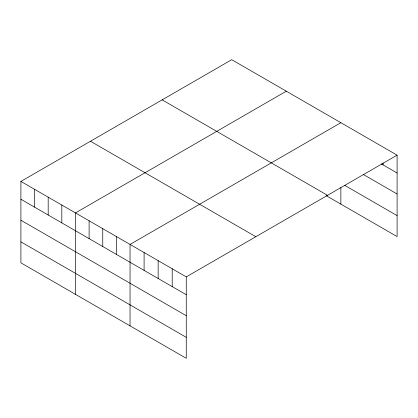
<?xml version="1.0" encoding="UTF-8"?>
<svg xmlns="http://www.w3.org/2000/svg" width="418" height="418" viewBox="0 0 418 418"><rect width="100%" height="100%" fill="white"/><g stroke="black" fill="none" stroke-linecap="round" stroke-linejoin="round"><path stroke-width="0.63" d="M20.9 181.417L186.266 276.888L186.266 358.31L20.9 262.838L20.9 181.417L231.734 59.69L397.1 155.162L397.1 236.583L326.144 195.619M286.304 91.197L75.47 212.919L75.47 294.345M340.874 122.704L130.04 244.425L130.04 325.852M186.266 276.888L397.1 155.162M381.357 163.908L397.1 173M363.367 174.505L397.1 193.983M344.813 185.414L397.1 215.604M162.158 99.86L327.524 195.331M90.476 141.247L255.842 236.719M20.9 199.25L186.266 294.727M20.9 220.234L186.266 315.71M20.9 241.855L186.266 337.326M383.045 162.973L383.045 164.885M340.874 187.463L340.874 204.125M172.211 268.774L172.211 286.607M158.15 260.654L158.15 278.493M144.095 252.54L144.095 270.378M116.397 236.551L116.397 254.39M102.755 228.672L102.755 246.51M89.112 220.798L89.112 238.636M61.827 205.045L61.827 222.883M48.185 197.165L48.185 215.004M34.542 189.291L34.542 207.129"/></g></svg>
